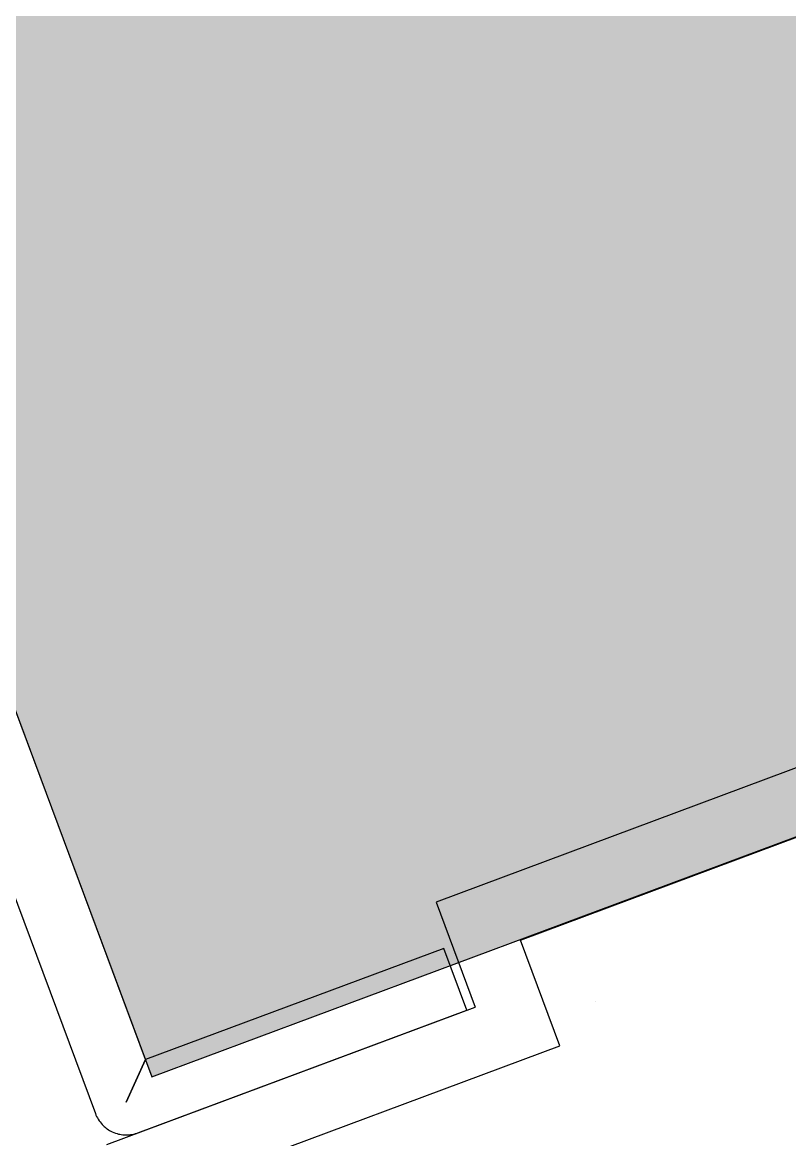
# Model space of a CAD drawing. Extents: x 12199666 to 24617114, y 1197707 to 2548648.
# Drawn here: x 12325828.7 to 12325863.7, y 1284490.8 to 1284541.7 of the extents above; entities that cross this region are included whole.
import ezdxf

# ---------------------------------------------------------------- set-up
doc = ezdxf.new("R2010")
doc.units = 0
doc.header["$LTSCALE"] = 10
doc.header["$MEASUREMENT"] = 0
doc.layers.add('TX-PLAN-T1-F11$0$_EDO-ALUMINIUM-SECTION', color=90, linetype='Continuous', lineweight=30)
for name, color, linetype in [('TX-PLAN-T1-F11$0$F-Alum', 4, 'Continuous'), ('TX-PLAN-T1-F11$0$F_MISC', 8, 'Continuous'), ('TX-PLAN-T1-F11$0$Hatch', 8, 'Continuous'), ('TX-PLAN-T1-F11$0$INSUL', 173, 'Continuous')]:
    doc.layers.add(name, color=color, linetype=linetype)

# ---------------------------------------------------------------- blocks, each defined once
blk = doc.blocks.new('*U195')
at = {"layer": 'TX-PLAN-T1-F11$0$INSUL', "lineweight": 0}
h = blk.add_hatch(dxfattribs=at)
h.set_pattern_fill('岩棉', color=256, scale=60, style=0, pattern_type=2)
h.set_pattern_definition([(171.7889, (31.98, 119.4286), (-403.9210345, 60.0000015), [2.0005, -418.1072]), (146.90866, (33.7337, 118.2857), (-95.0402426, 60.000001), [2.0932, -437.4871]), (132.32733, (35.0349, 116.8571), (-106.920274, 119.9999995), [1.9323, -403.8515]), (114.797, (35.827, 115.143), (-23.76006, 60), [1.8884, -196.3933]), (91.62022, (35.8834, 113.1429), (-11.88003, 360), [2.0008, -418.1672]), (82.824825, (30.05657, 66.85714), (83.160209665, 659.99999822), [46.65104, -9750.0678]), (97.175175, (41.82346, 66.85714), (-83.16021149, 659.999997991), [46.65104, -9750.0678]), (88.37978, (35.9966, 113.1429), (11.880026, 360), [2.0008, -418.1672]), (65.203, (36.053, 115.143), (23.76006, 60), [1.8884, -196.3933]), (47.67267, (36.8452, 116.8571), (106.920274, 120), [1.9323, -403.8515]), (33.09134, (38.1463, 118.2857), (95.040242, 60.000002), [2.0932, -437.4871]), (8.2111, (39.9, 119.4286), (403.921035, 60), [2.0005, -418.1072]), (87.1662, (30, 65.7143), (11.880025, 180), [1.1443, -239.1496]), (103.9014, (30.283, 64.5714), (-47.520122, 180), [1.1773, -246.0642]), (111.6036, (30.735, 63.429), (-11.88003, 60), [1.2292, -63.304]), (122.76135, (31.4709, 62.2857), (-35.640092, 60), [1.359, -284.0386]), (138.29055, (32.4326, 61.4286), (-71.280182, 60.000001), [1.2883, -269.2446]), (152.0035, (33.5074, 60.8571), (-106.920275, 60), [1.2173, -254.4187]), (166.4772, (34.6954, 60.5714), (-237.600608, 60.000002), [1.2219, -255.3723]), (167.07075, (35.94, 60.2857), (-249.48064, 60), [1.277, -266.8823]), (12.92924, (35.94, 60.2857), (249.48064, 60), [1.277, -266.8823]), (13.5228, (37.1846, 60.5714), (237.600609, 60), [1.2219, -255.3723]), (27.9965, (38.3726, 60.8571), (118.800303, 60.000002), [1.2173, -254.4187]), (41.70945, (39.4475, 61.4286), (71.280181, 60.000002), [1.2883, -269.2446]), (57.23865, (40.4092, 62.2857), (118.800303, 180.000001), [1.359, -284.0386]), (68.3964, (41.145, 63.429), (11.88003, 60), [1.2292, -63.304]), (76.0986, (41.5972, 64.5714), (11.88003, 60), [1.1773, -246.0642]), (92.8338, (41.88, 65.7143), (-11.88003, 180), [1.1443, -239.1496])])
h.paths.add_polyline_path([(0, 0), (429.971, 0), (429.971, 60), (0, 60)])
at = {"layer": 'TX-PLAN-T1-F11$0$INSUL'}
blk.add_lwpolyline([(0, 0), (429.971, 0), (429.971, 60), (0, 60)], close=True, dxfattribs=at)
blk = doc.blocks.new('TX-PLAN-T1-F11$0$A$C6BF074A9')
at = {"layer": 'TX-PLAN-T1-F11$0$F-Alum'}
blk.add_line((-175.694, 307.579), (-191.199, 298.621), dxfattribs=at)
blk.add_lwpolyline([(-179.792, 308.676), (-195.297, 299.718), (-192.729, 295.272), (-215.324, 282.219)], dxfattribs=at)
at = {"layer": 'TX-PLAN-T1-F11$0$F-Alum', "flags": 128}
blk.add_lwpolyline([(105.018, -178.32), (-174.943, 306.28, 0.000002), (-174.943, 306.28, 0.098699), (-175.33, 306.721, 0.082496), (-175.765, 306.952, 0.052185), (-176.069, 307.02, 0.043988), (-176.333, 307.027, 0.036571), (-176.55, 306.998, 0.034751), (-176.75, 306.941, 0.021821), (-176.871, 306.891, 0.022803), (-176.993, 306.829), (-190.847, 298.825), (-189.346, 296.227), (-176.791, 303.48), (-176.242, 305.53), (-176.791, 303.48), (101.67, -178.522)], format="xyb", dxfattribs=at)
blk.add_lwpolyline([(-211.698, 280.889), (-188.648, 294.205), (-191.199, 298.621)], dxfattribs=at)
at = {"layer": 'TX-PLAN-T1-F11$0$Hatch'}
blk.add_line((-196.543, 297.467, 0), (-196.543, 297.467, 0), dxfattribs=at)
at = {"layer": 'TX-PLAN-T1-F11$0$F_MISC', "ltscale": 18000, "extrusion": (6.80052e-07, -9.06782e-07, -1), "xscale": -1, "rotation": 239.9840001645362}
blk.add_blockref('*U195', (-37.879, -68.098, 0), dxfattribs=at)
blk = doc.blocks.new('*U193')
blk.add_blockref('TX-PLAN-T1-F11$0$A$C6BF074A9', (295.391, -154.941))
blk = doc.blocks.new('TX-PLAN-T1-F11$0$A$C21521A5F')
at = {"rotation": 90}
blk.add_blockref('*U193', (388.717, -4239.78, 0), dxfattribs=at)
blk = doc.blocks.new('TX-PLAN-T1-F11$0$标准层幕墙0118')
at = {"color": 3, "rotation": 90}
blk.add_blockref('TX-PLAN-T1-F11$0$A$C21521A5F', (22760.22, 37461.282, 0), dxfattribs=at)
blk = doc.blocks.new('TX-PLAN-T1-F11')
at = {"layer": 'TX-PLAN-T1-F11$0$_EDO-ALUMINIUM-SECTION', "rotation": 350.4236156863823}
blk.add_blockref('TX-PLAN-T1-F11$0$标准层幕墙0118', (12293055.45, 1251790.443), dxfattribs=at)

msp = doc.modelspace()

# ---------------------------------------------------------------- block references
msp.add_blockref('TX-PLAN-T1-F11', (0, 0))

doc.saveas('drawing.dxf')
